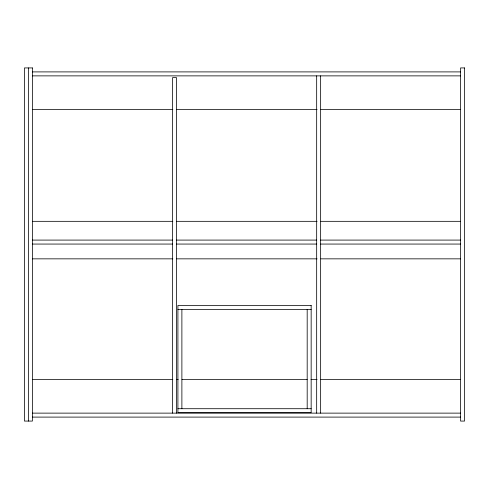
<?xml version="1.0" encoding="UTF-8"?>
<svg xmlns="http://www.w3.org/2000/svg" width="489" height="489" viewBox="0 0 489 489"><rect width="100%" height="100%" fill="white"/><g stroke="black" fill="none" stroke-linecap="round" stroke-linejoin="round"><path stroke-width="0.73" d="M32.396 71.901L460.577 71.901M32.396 75.874L460.577 75.874M32.396 109.426L172.831 109.426M176.651 109.426L317.086 109.426M320.9 109.426L460.577 109.426M32.396 221.328L172.831 221.328M176.651 221.328L317.086 221.328M320.9 221.328L460.577 221.328M32.396 240.087L172.55 240.087M176.523 240.087L316.67 240.087M320.643 240.087L460.577 240.087M32.396 244.06L172.55 244.06M176.523 244.06L316.67 244.06M320.643 244.06L460.577 244.06M32.396 258.846L172.831 258.846M176.651 258.846L317.086 258.846M320.9 258.846L460.577 258.846M177.91 309.39L311.157 309.39M32.396 379.574L172.831 379.574M176.651 379.574L178.173 379.574M181.994 379.574L307.165 379.574M310.98 379.574L317.086 379.574M320.9 379.574L460.577 379.574M177.91 408.712L311.157 408.712M32.396 413.126L460.577 413.126M32.396 417.099L460.577 417.099M320.643 75.874L320.643 413.126M316.67 75.874L316.67 413.126M307.184 309.39L307.184 408.712M181.884 309.39L181.884 408.712M176.523 413.126L176.523 77.641L172.55 77.641L172.55 413.126M28.423 67.928L28.423 421.072M32.396 67.928L24.45 67.928L24.45 421.072L32.396 421.072L32.396 67.928M464.55 67.928L460.577 67.928L460.577 421.072L464.55 421.072L464.55 67.928M311.157 305.417L177.91 305.417L177.91 412.685L311.157 412.685L311.157 305.417"/></g></svg>
